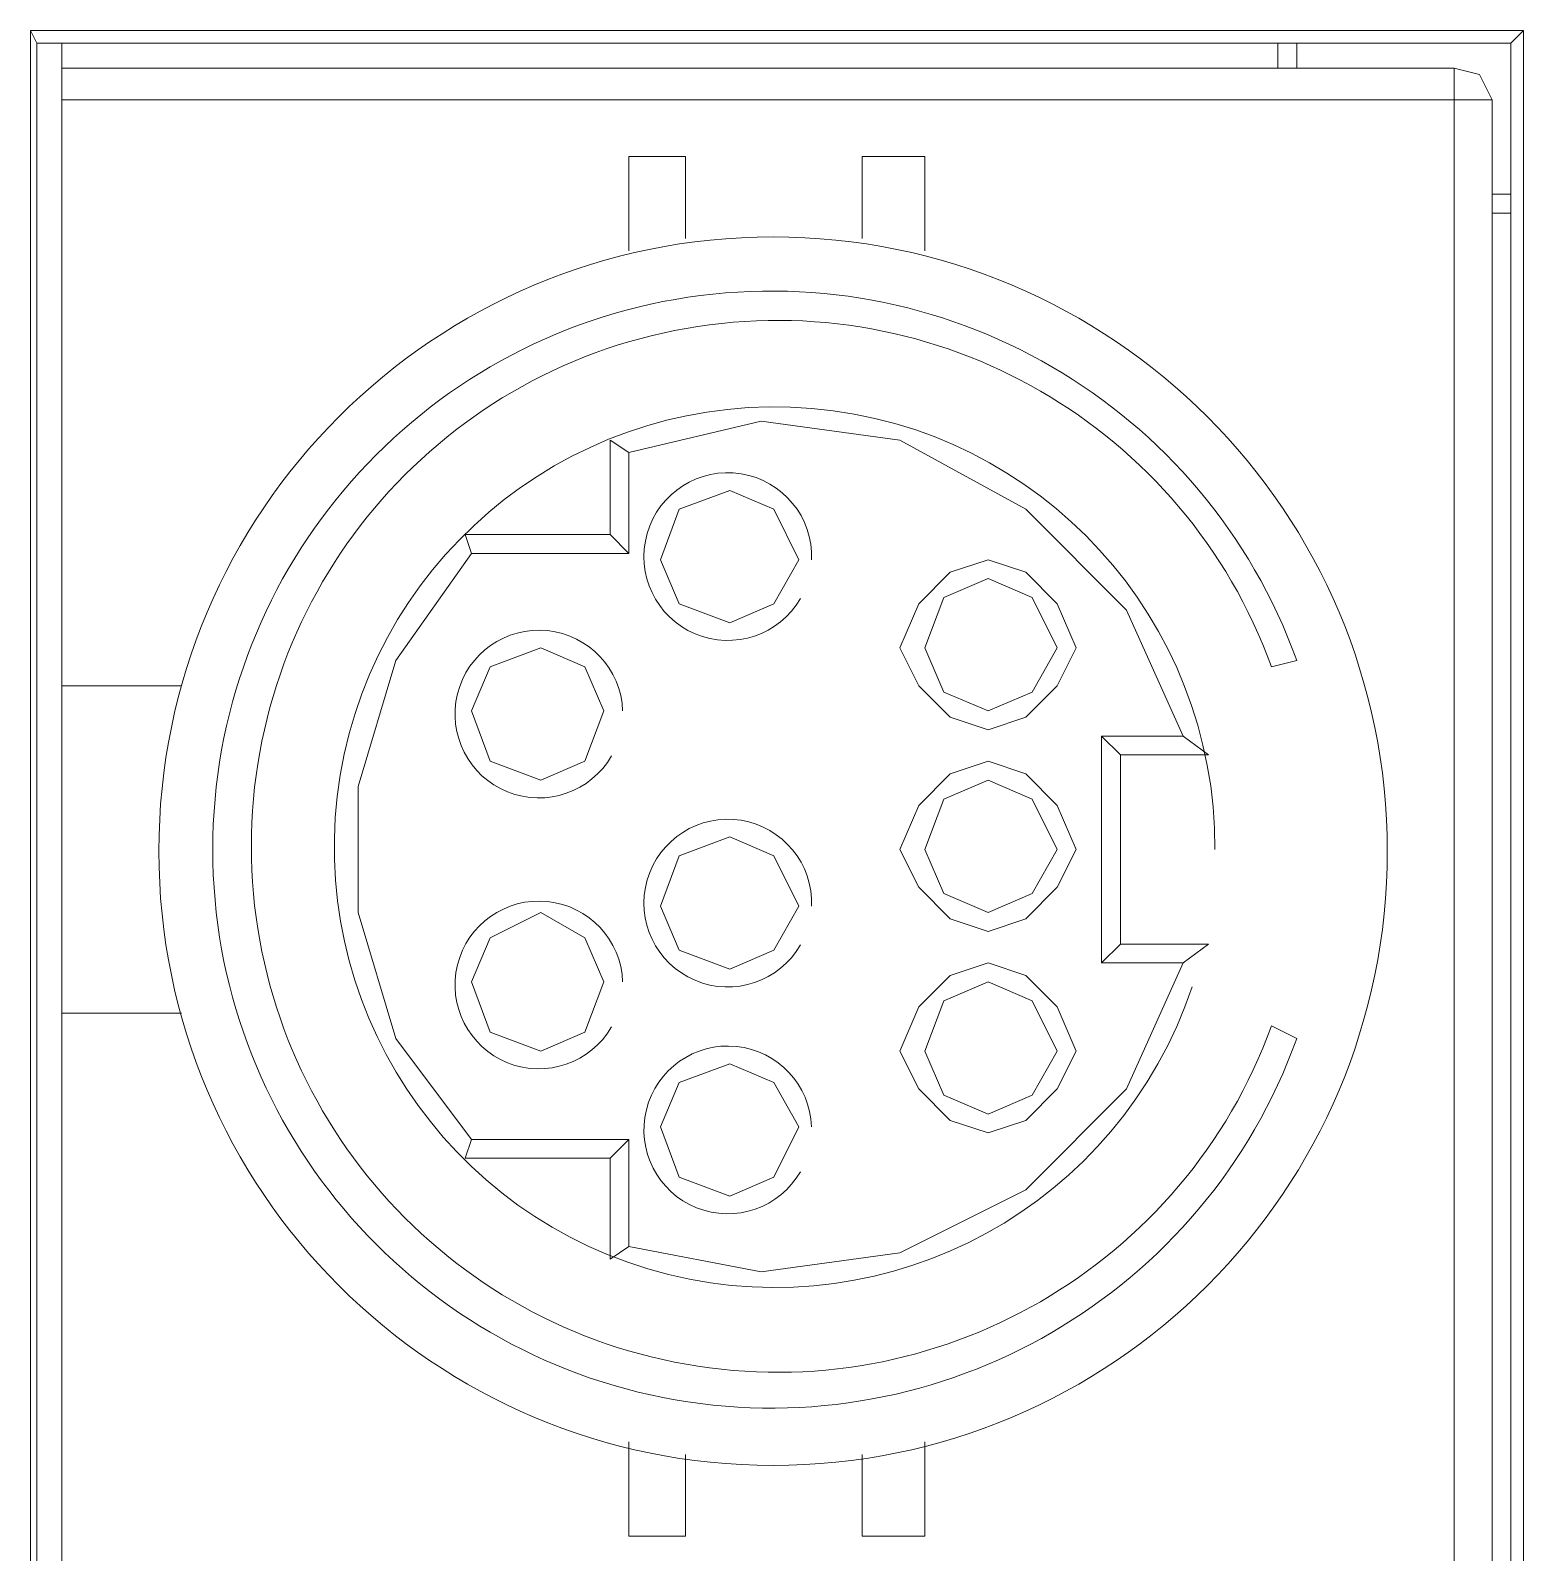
# Model space of a CAD drawing. Header units: millimetres. Extents: x 41 to 1635, y 11 to 1528.
# Drawn here: x 967.66 to 981.09, y 1112.5 to 1126.18 of the extents above; entities that cross this region are included whole.
import ezdxf

# ---------------------------------------------------------------- set-up
doc = ezdxf.new("R2010")
doc.units = ezdxf.units.MM
doc.header["$LTSCALE"] = 8
doc.layers.add('Layer1', color=3, linetype='CONTINUOUS')
doc.layers.add('PDF_Geometry', color=7, linetype='CONTINUOUS')

# ---------------------------------------------------------------- blocks, each defined once
blk = doc.blocks.new('28SS211R')
at = {"layer": 'PDF_Geometry', "lineweight": 9}
for points in [[(28.389, -72.216), (28.502, -72.102), (15.076, -72.102)], [(15.076, -86.775), (15.076, -72.102), (15.133, -72.216)], [(28.502, -72.102), (28.502, -86.775), (28.389, -86.662)], [(28.389, -72.216), (15.133, -72.216)], [(15.133, -72.216), (15.133, -86.662)], [(15.359, -86.662), (15.359, -72.216)], [(26.293, -72.442), (26.293, -72.216)], [(26.463, -72.442), (26.463, -72.216)], [(28.389, -86.662), (28.389, -72.216)], [(27.879, -72.442), (27.879, -86.492), (15.359, -86.492)], [(27.879, -72.442), (15.359, -72.442)], [(27.879, -72.442), (28.106, -72.499), (28.219, -72.726), (28.219, -86.152)], [(15.359, -72.726), (28.219, -72.726)], [(20.458, -73.235), (20.968, -73.235)], [(20.458, -74.085), (20.458, -73.235)], [(20.968, -73.235), (20.968, -73.972)], [(22.554, -73.235), (23.12, -73.235)], [(22.554, -73.972), (22.554, -73.235)], [(23.12, -73.235), (23.12, -74.085)], [(28.389, -73.575), (28.219, -73.575)], [(28.389, -73.745), (28.219, -73.745)], [(25.443, -78.447), (24.933, -77.314), (24.027, -76.408), (22.894, -75.785), (21.647, -75.615), (20.458, -75.898)], [(20.288, -75.785), (20.288, -76.635)], [(20.288, -75.785), (20.458, -75.898), (20.458, -76.804)], [(20.288, -76.635), (20.458, -76.804), (19.041, -76.804), (18.362, -77.768), (18.022, -78.901), (18.022, -80.034), (18.362, -81.167), (19.041, -82.073)], [(20.288, -76.635), (18.985, -76.635)], [(18.985, -76.635), (19.041, -76.804)], [(15.359, -77.994), (16.436, -77.994)], [(24.877, -78.617), (24.707, -78.447), (25.443, -78.447)], [(24.877, -80.317), (24.707, -80.487), (24.707, -78.447)], [(25.443, -78.447), (25.67, -78.617), (24.877, -78.617)], [(24.877, -78.617), (24.877, -80.317)], [(25.67, -80.317), (25.443, -80.487), (24.707, -80.487)], [(25.67, -80.317), (24.877, -80.317)], [(20.458, -83.036), (21.647, -83.263), (22.894, -83.093), (24.027, -82.526), (24.933, -81.62), (25.443, -80.487)], [(16.435, -80.94), (15.359, -80.94)], [(18.985, -82.243), (19.041, -82.073), (20.458, -82.073), (20.458, -83.036)], [(20.458, -82.073), (20.288, -82.243)], [(20.288, -83.149), (20.288, -82.243), (18.985, -82.243)], [(20.288, -83.149), (20.458, -83.036)], [(20.458, -85.642), (20.458, -84.792)], [(23.12, -84.792), (23.12, -85.642)], [(20.968, -84.906), (20.968, -85.642)], [(22.554, -85.642), (22.554, -84.906)], [(20.968, -85.642), (20.458, -85.642)], [(23.12, -85.642), (22.554, -85.642)]]:
    blk.add_lwpolyline(points, dxfattribs=at)
blk.add_lwpolyline([(26.236, -81.053), (26.463, -81.167, -5.735464), (26.463, -77.768), (26.236, -77.824, 5.681898), (26.236, -81.053)], format="xyb", dxfattribs=at)
for points in [[(21.987, -76.861), (21.761, -76.408), (21.364, -76.238), (20.911, -76.408), (20.741, -76.861), (20.911, -77.258), (21.364, -77.428), (21.761, -77.258)], [(24.48, -77.654), (24.31, -77.258), (24.027, -76.974), (23.687, -76.861), (23.347, -76.974), (23.064, -77.258), (22.894, -77.654), (23.064, -77.994), (23.347, -78.277), (23.687, -78.391), (24.027, -78.277), (24.31, -77.994)], [(24.31, -77.654), (24.083, -77.201), (23.687, -77.031), (23.29, -77.201), (23.12, -77.654), (23.29, -78.051), (23.687, -78.221), (24.083, -78.051)], [(20.231, -78.221), (20.061, -77.824), (19.665, -77.654), (19.211, -77.824), (19.041, -78.221), (19.211, -78.674), (19.665, -78.844), (20.061, -78.674)], [(24.48, -79.467), (24.31, -79.071), (24.027, -78.787), (23.687, -78.674), (23.347, -78.787), (23.064, -79.071), (22.894, -79.467), (23.064, -79.807), (23.347, -80.09), (23.687, -80.204), (24.027, -80.09), (24.31, -79.807)], [(24.31, -79.467), (24.083, -79.014), (23.687, -78.844), (23.29, -79.014), (23.12, -79.467), (23.29, -79.864), (23.687, -80.034), (24.083, -79.864)], [(21.987, -79.977), (21.761, -79.524), (21.364, -79.354), (20.911, -79.524), (20.741, -79.977), (20.911, -80.373), (21.364, -80.543), (21.761, -80.373)], [(20.231, -80.657), (20.061, -80.26), (19.665, -80.034), (19.211, -80.26), (19.041, -80.657), (19.211, -81.11), (19.665, -81.28), (20.061, -81.11)], [(24.48, -81.28), (24.31, -80.883), (24.027, -80.6), (23.687, -80.487), (23.347, -80.6), (23.064, -80.883), (22.894, -81.28), (23.064, -81.62), (23.347, -81.903), (23.687, -82.016), (24.027, -81.903), (24.31, -81.62)], [(24.31, -81.28), (24.083, -80.827), (23.687, -80.657), (23.29, -80.827), (23.12, -81.28), (23.29, -81.676), (23.687, -81.846), (24.083, -81.676)], [(21.987, -81.96), (21.761, -81.563), (21.364, -81.393), (20.911, -81.563), (20.741, -81.96), (20.911, -82.413), (21.364, -82.583), (21.761, -82.413)]]:
    blk.add_lwpolyline(points, close=True, dxfattribs=at)
blk.add_circle((21.754, -79.482), 5.523, dxfattribs=at)
for centre, radius, start, end in [((21.768, -79.446), 3.959, 359.7, 341.5087), ((21.347, -76.833), 0.754, 357.847, 330.0916), ((19.648, -78.249), 0.754, 2.153, 330.0916), ((21.347, -79.949), 0.754, 357.847, 330.0916), ((19.648, -80.685), 0.754, 2.153, 330.0916), ((21.347, -81.988), 0.754, 2.153, 330.0916)]:
    blk.add_arc(centre, radius, start, end, dxfattribs=at)

msp = doc.modelspace()

# ---------------------------------------------------------------- block references
at = {"layer": 'Layer1'}
msp.add_blockref('28SS211R', (952.583, 1198.284), dxfattribs=at)

doc.saveas('drawing.dxf')
